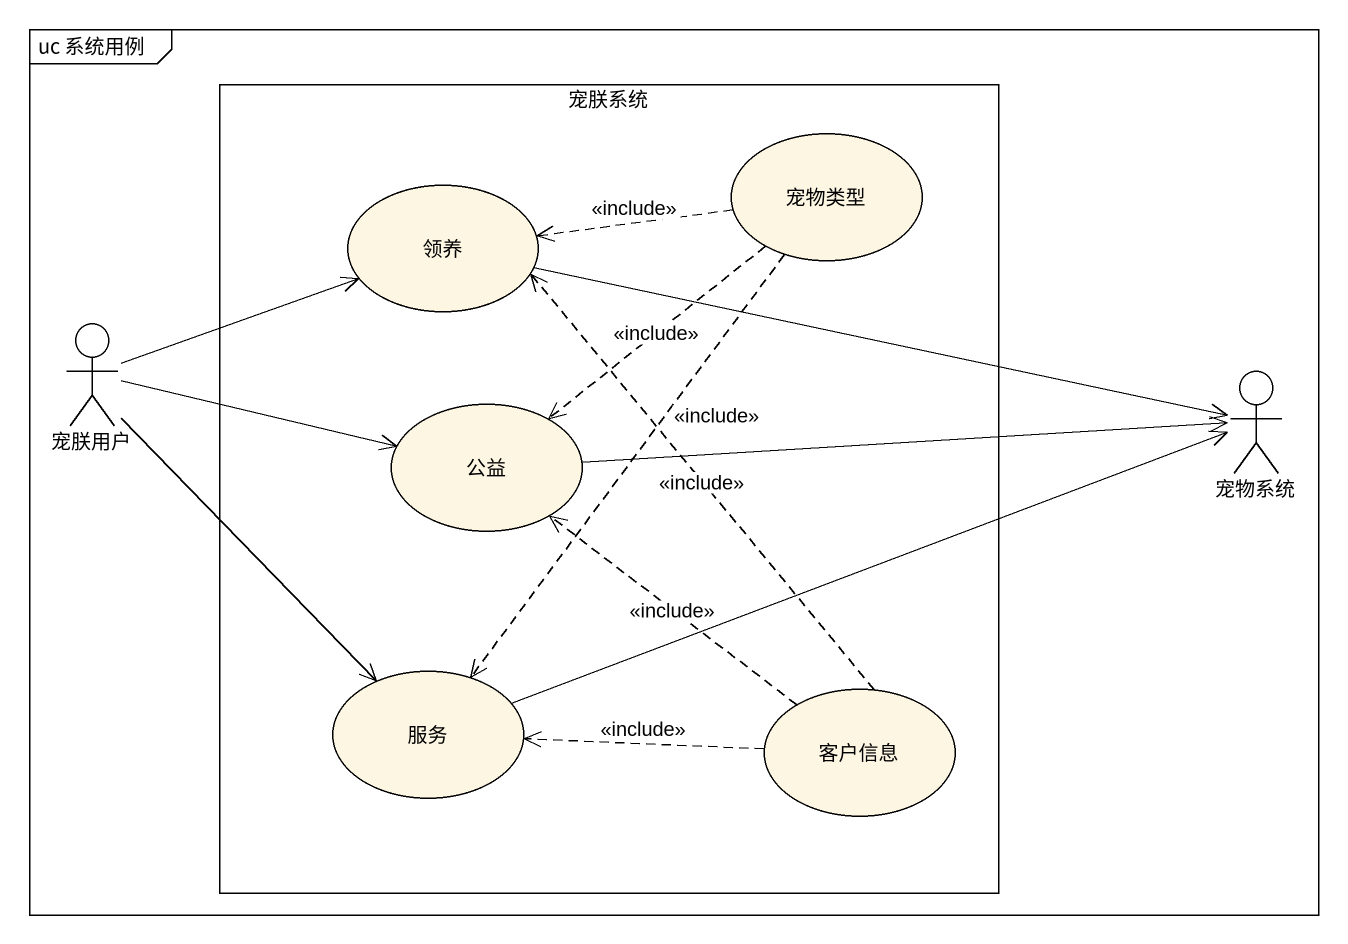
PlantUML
@startuml
mainframe uc 系统用例
rectangle 宠朕系统 {
  usecase 宠物类型
  usecase 领养
  usecase 公益
  usecase 服务
  usecase 客户信息
}
actor 宠朕用户
actor 宠物系统
宠物类型 .left.> 领养 : <<include>>
宠物类型 ..> 公益 : <<include>>
宠物类型 ..> 服务 : <<include>>
领养 -right-> 宠物系统
宠朕用户 -right-> 领养
宠朕用户 -right-> 公益
宠朕用户 --> 服务
公益 -right-> 宠物系统
服务 -right-> 宠物系统
客户信息 .up.> 领养 : <<include>>
客户信息 .up.> 公益 : <<include>>
客户信息 .left.> 服务 : <<include>>
@enduml
